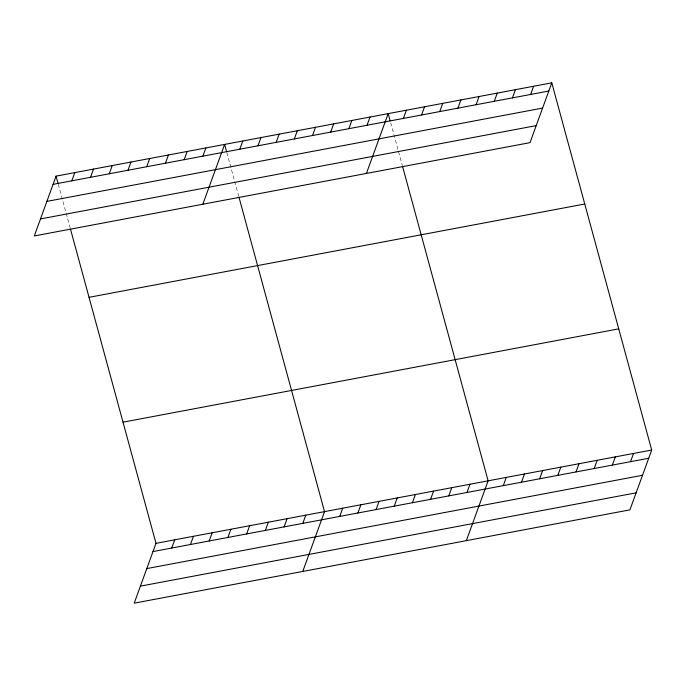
<?xml version="1.0" encoding="UTF-8"?>
<svg xmlns="http://www.w3.org/2000/svg" width="686" height="686" viewBox="0 0 686 686"><rect width="100%" height="100%" fill="white"/><g stroke="black" fill="none" stroke-linecap="round" stroke-linejoin="round"><path stroke-width="0.51" stroke-dasharray="3.43 2.57" d="M390.694 122.785L402.33 165.558M226.834 152.566L238.745 196.35M58.284 184.285L70.204 228.078"/><path stroke-width="1.03" d="M56.072 176.139L34.3 235.958L530.012 142.645L551.784 82.835L56.072 176.139L58.01 183.273M71.807 180.83L74.8 172.615M90.535 177.305L93.528 169.09M109.263 173.781L112.255 165.566M127.99 170.257L130.983 162.042M146.718 166.732L149.702 158.517M165.446 163.199L168.43 154.993M184.174 159.675L187.158 151.469M202.902 156.151L205.886 147.944M202.842 204.231L224.614 144.42L226.552 151.546M239.8 149.205L242.793 140.999M257.979 145.784L260.963 137.577M276.158 142.362L279.142 134.156M294.328 138.941L297.321 130.734M70.478 229.098L155.988 543.355L134.216 603.165L629.928 509.861L651.7 450.042L551.784 82.835M312.507 135.519L315.491 127.313M171.723 548.037L174.716 539.831M330.686 132.098L333.67 123.892M190.451 544.513L193.443 536.306M348.857 128.676L351.849 120.47M209.179 540.988L212.163 532.773M367.036 125.255L370.02 117.049M227.906 537.464L230.89 529.249M366.427 173.438L388.199 113.627L390.137 120.753M246.634 533.94L249.618 525.725M403.385 118.412L406.378 110.206M265.362 530.415L268.346 522.2M421.564 114.991L424.548 106.784M284.09 526.891L287.074 518.676M439.743 111.569L442.727 103.363M302.809 523.367L305.802 515.152M457.914 108.148L460.906 99.942M302.758 571.447L324.529 511.627L239.02 197.371M476.093 104.726L479.085 96.52M339.716 516.421L342.708 508.206M494.272 101.305L497.256 93.099M357.895 512.999L360.879 504.785M512.442 97.884L515.435 89.677M376.065 509.578L379.058 501.363M530.621 94.462L533.614 86.256M394.244 506.157L397.237 497.942M412.423 502.735L415.407 494.52M430.594 499.314L433.586 491.099M448.773 495.892L451.765 487.677M466.952 492.471L469.936 484.256M466.343 540.654L488.115 480.835L402.605 166.578M503.301 485.628L506.294 477.413M521.48 482.207L524.464 473.992M539.65 478.785L542.643 470.57M557.829 475.364L560.822 467.149M576.008 471.942L578.993 463.727M594.179 468.521L597.172 460.306M612.358 465.099L615.351 456.885M630.537 461.678L633.521 453.463M53.079 184.354L548.8 91.041M46.888 201.384L542.6 108.071M40.5 218.928L536.212 125.615M89.043 297.321L584.755 204.008M123.017 422.173L618.729 328.86M155.988 543.355L651.7 450.042M152.995 551.561L648.707 458.257M146.795 568.591L642.516 475.278M140.416 586.136L636.128 492.831"/></g></svg>
